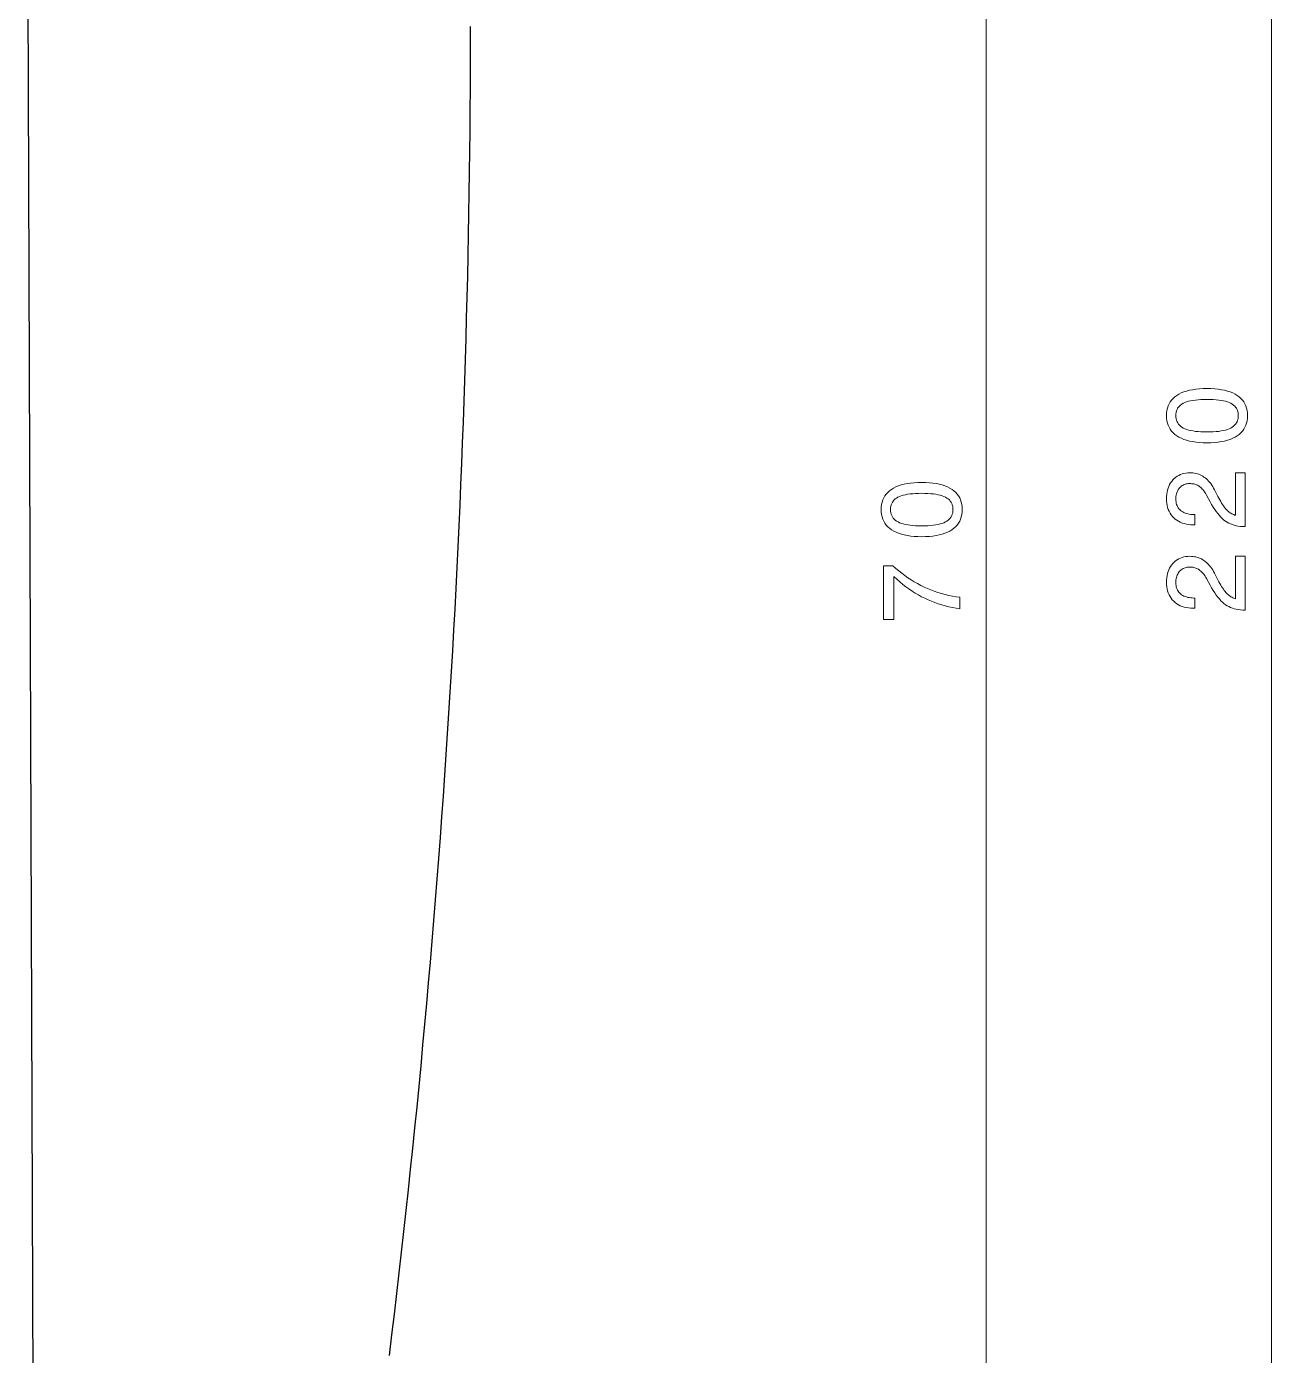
# Model space of a CAD drawing. Extents: x 0 to 297, y 0 to 543.
# Drawn here: x 170.8 to 218.5, y 212 to 262.9 of the extents above; entities that cross this region are included whole.
import ezdxf

# ---------------------------------------------------------------- set-up
doc = ezdxf.new("R2010")
doc.units = 0

msp = doc.modelspace()

# ---------------------------------------------------------------- linework, layer by layer
at = {"color": 7, "lineweight": 13}
for p, q in [((218.505, 137.787), (218.505, 351.878)), ((207.58, 210.787), (207.58, 274.878))]:
    msp.add_line(p, q, dxfattribs=at)
at = {"color": 7, "lineweight": 30}
msp.add_line((170.838, 277.832), (171.088, 207.832), dxfattribs=at)
at = {"color": 7, "lineweight": 13}
for points in [[(216.042, 246.989), (215.893, 246.991), (215.752, 246.999), (215.618, 247.013), (215.491, 247.031), (215.372, 247.055), (215.259, 247.084), (215.154, 247.119), (215.057, 247.159), (214.966, 247.204), (214.883, 247.254), (214.808, 247.31), (214.74, 247.37), (214.681, 247.436), (214.629, 247.506), (214.585, 247.581), (214.549, 247.66), (214.522, 247.745), (214.502, 247.835), (214.49, 247.929), (214.486, 248.028), (214.49, 248.128), (214.502, 248.223), (214.521, 248.313), (214.549, 248.398), (214.584, 248.478), (214.628, 248.553), (214.679, 248.623), (214.738, 248.688), (214.805, 248.748), (214.88, 248.803), (214.963, 248.853), (215.053, 248.897), (215.15, 248.937), (215.255, 248.971), (215.368, 249), (215.488, 249.023), (215.615, 249.042), (215.75, 249.055), (215.892, 249.063), (216.042, 249.065), (216.191, 249.063), (216.333, 249.055), (216.467, 249.042), (216.594, 249.023), (216.714, 249), (216.826, 248.971), (216.93, 248.937), (217.027, 248.897), (217.117, 248.853), (217.199, 248.803), (217.274, 248.748), (217.34, 248.688), (217.399, 248.623), (217.45, 248.553), (217.493, 248.478), (217.529, 248.398), (217.556, 248.313), (217.576, 248.223), (217.587, 248.128), (217.591, 248.028), (217.587, 247.929), (217.575, 247.835), (217.556, 247.745), (217.528, 247.66), (217.493, 247.581), (217.449, 247.506), (217.398, 247.436), (217.339, 247.37), (217.272, 247.31), (217.197, 247.254), (217.115, 247.204), (217.025, 247.159), (216.927, 247.119), (216.823, 247.084), (216.711, 247.055), (216.592, 247.031), (216.465, 247.013), (216.331, 246.999), (216.19, 246.991)], [(216.042, 247.402), (216.162, 247.403), (216.276, 247.408), (216.384, 247.416), (216.484, 247.426), (216.579, 247.44), (216.666, 247.457), (216.747, 247.476), (216.821, 247.499), (216.888, 247.525), (216.949, 247.554), (217.004, 247.586), (217.053, 247.621), (217.096, 247.66), (217.133, 247.702), (217.165, 247.748), (217.191, 247.797), (217.211, 247.85), (217.226, 247.906), (217.234, 247.965), (217.237, 248.028), (217.234, 248.091), (217.226, 248.151), (217.211, 248.207), (217.192, 248.26), (217.166, 248.309), (217.135, 248.354), (217.098, 248.396), (217.055, 248.435), (217.007, 248.47), (216.952, 248.501), (216.892, 248.53), (216.825, 248.555), (216.751, 248.577), (216.67, 248.596), (216.582, 248.613), (216.488, 248.626), (216.387, 248.637), (216.279, 248.644), (216.164, 248.648), (216.042, 248.65), (215.919, 248.648), (215.804, 248.644), (215.696, 248.637), (215.594, 248.626), (215.499, 248.613), (215.412, 248.596), (215.331, 248.577), (215.256, 248.555), (215.189, 248.53), (215.129, 248.501), (215.075, 248.47), (215.026, 248.435), (214.984, 248.396), (214.947, 248.354), (214.915, 248.309), (214.89, 248.26), (214.87, 248.207), (214.856, 248.151), (214.847, 248.091), (214.844, 248.028), (214.847, 247.965), (214.856, 247.906), (214.87, 247.85), (214.89, 247.797), (214.916, 247.748), (214.948, 247.702), (214.985, 247.66), (215.028, 247.621), (215.077, 247.586), (215.132, 247.554), (215.193, 247.525), (215.26, 247.499), (215.335, 247.476), (215.416, 247.457), (215.503, 247.44), (215.598, 247.426), (215.699, 247.416), (215.806, 247.408), (215.921, 247.403)], [(205.117, 243.39), (204.968, 243.393), (204.827, 243.401), (204.693, 243.414), (204.566, 243.433), (204.447, 243.457), (204.334, 243.486), (204.229, 243.52), (204.132, 243.56), (204.041, 243.605), (203.958, 243.656), (203.883, 243.711), (203.815, 243.772), (203.756, 243.837), (203.704, 243.907), (203.66, 243.982), (203.624, 244.062), (203.597, 244.147), (203.577, 244.236), (203.565, 244.33), (203.561, 244.43), (203.565, 244.53), (203.577, 244.625), (203.596, 244.714), (203.624, 244.799), (203.659, 244.879), (203.703, 244.954), (203.754, 245.024), (203.813, 245.089), (203.88, 245.149), (203.955, 245.204), (204.038, 245.254), (204.128, 245.299), (204.225, 245.338), (204.33, 245.372), (204.443, 245.401), (204.563, 245.425), (204.69, 245.443), (204.825, 245.456), (204.967, 245.464), (205.117, 245.467), (205.266, 245.464), (205.408, 245.456), (205.542, 245.443), (205.669, 245.425), (205.789, 245.401), (205.901, 245.372), (206.005, 245.338), (206.102, 245.299), (206.192, 245.254), (206.274, 245.204), (206.349, 245.149), (206.415, 245.089), (206.474, 245.024), (206.525, 244.954), (206.568, 244.879), (206.604, 244.799), (206.631, 244.714), (206.651, 244.625), (206.662, 244.53), (206.666, 244.43), (206.662, 244.33), (206.65, 244.236), (206.631, 244.147), (206.603, 244.062), (206.568, 243.982), (206.524, 243.907), (206.473, 243.837), (206.414, 243.772), (206.347, 243.711), (206.272, 243.656), (206.19, 243.605), (206.1, 243.56), (206.002, 243.52), (205.898, 243.486), (205.786, 243.457), (205.667, 243.433), (205.54, 243.414), (205.406, 243.401), (205.265, 243.393)], [(217.505, 243.778), (217.492, 243.778), (217.405, 243.78), (217.32, 243.786), (217.238, 243.796), (217.16, 243.811), (217.084, 243.829), (217.011, 243.852), (216.941, 243.879), (216.874, 243.91), (216.81, 243.945), (216.749, 243.984), (216.689, 244.029), (216.63, 244.08), (216.57, 244.138), (216.511, 244.203), (216.452, 244.274), (216.393, 244.352), (216.334, 244.437), (216.275, 244.528), (216.216, 244.626), (216.158, 244.731), (216.019, 244.986), (215.993, 245.031), (215.968, 245.073), (215.941, 245.113), (215.914, 245.15), (215.886, 245.185), (215.858, 245.217), (215.829, 245.247), (215.8, 245.274), (215.77, 245.299), (215.739, 245.321), (215.708, 245.341), (215.675, 245.359), (215.641, 245.375), (215.607, 245.389), (215.571, 245.4), (215.534, 245.41), (215.496, 245.417), (215.457, 245.422), (215.417, 245.425), (215.376, 245.426), (215.329, 245.425), (215.284, 245.42), (215.241, 245.412), (215.2, 245.4), (215.16, 245.386), (215.123, 245.368), (215.087, 245.346), (215.053, 245.322), (215.021, 245.294), (214.991, 245.263), (214.963, 245.229), (214.938, 245.193), (214.916, 245.155), (214.897, 245.115), (214.881, 245.072), (214.868, 245.027), (214.857, 244.98), (214.85, 244.931), (214.846, 244.879), (214.844, 244.826), (214.846, 244.772), (214.852, 244.721), (214.861, 244.673), (214.874, 244.626), (214.891, 244.582), (214.911, 244.541), (214.935, 244.501), (214.963, 244.464), (214.995, 244.429), (215.03, 244.397), (215.068, 244.367), (215.11, 244.34), (215.154, 244.317), (215.2, 244.296), (215.25, 244.279), (215.302, 244.265), (215.358, 244.254), (215.416, 244.246), (215.476, 244.241), (215.54, 244.24), (215.576, 244.24), (215.576, 243.847), (215.515, 243.847), (215.422, 243.85), (215.333, 243.858), (215.248, 243.872), (215.167, 243.891), (215.09, 243.915), (215.016, 243.945), (214.947, 243.98), (214.882, 244.02), (214.82, 244.066), (214.763, 244.117), (214.71, 244.173), (214.663, 244.233), (214.622, 244.296), (214.586, 244.364), (214.555, 244.435), (214.53, 244.51), (214.511, 244.589), (214.497, 244.672), (214.489, 244.758), (214.486, 244.849), (214.488, 244.936), (214.496, 245.019), (214.508, 245.099), (214.525, 245.176), (214.548, 245.249), (214.575, 245.319), (214.607, 245.385), (214.644, 245.449), (214.686, 245.508), (214.732, 245.565), (214.783, 245.616), (214.837, 245.663), (214.894, 245.704), (214.954, 245.739), (215.018, 245.769), (215.084, 245.794), (215.153, 245.813), (215.226, 245.827), (215.301, 245.835), (215.38, 245.838), (215.441, 245.836), (215.501, 245.831), (215.559, 245.823), (215.615, 245.812), (215.67, 245.798), (215.724, 245.78), (215.776, 245.759), (215.826, 245.735), (215.875, 245.708), (215.923, 245.677), (215.969, 245.644), (216.013, 245.607), (216.057, 245.566), (216.099, 245.522), (216.14, 245.475), (216.18, 245.424), (216.218, 245.37), (216.256, 245.313), (216.292, 245.252), (216.326, 245.188), (216.455, 244.935), (216.492, 244.865), (216.529, 244.799), (216.564, 244.737), (216.599, 244.679), (216.634, 244.626), (216.667, 244.576), (216.7, 244.53), (216.732, 244.489), (216.764, 244.451), (216.794, 244.418), (216.825, 244.387), (216.856, 244.359), (216.889, 244.333), (216.922, 244.309), (216.955, 244.287), (216.989, 244.268), (217.024, 244.25), (217.06, 244.235), (217.097, 244.221), (217.134, 244.21), (217.134, 245.838), (217.505, 245.838)], [(205.117, 243.803), (205.237, 243.805), (205.351, 243.81), (205.459, 243.817), (205.559, 243.828), (205.654, 243.841), (205.741, 243.858), (205.822, 243.878), (205.896, 243.901), (205.963, 243.926), (206.024, 243.955), (206.079, 243.987), (206.128, 244.023), (206.171, 244.062), (206.208, 244.104), (206.24, 244.15), (206.266, 244.199), (206.286, 244.251), (206.301, 244.307), (206.309, 244.367), (206.312, 244.43), (206.309, 244.493), (206.301, 244.552), (206.286, 244.609), (206.267, 244.661), (206.241, 244.71), (206.21, 244.756), (206.173, 244.798), (206.13, 244.836), (206.082, 244.871), (206.027, 244.903), (205.967, 244.931), (205.9, 244.956), (205.826, 244.979), (205.745, 244.998), (205.657, 245.014), (205.563, 245.028), (205.462, 245.038), (205.354, 245.046), (205.239, 245.05), (205.117, 245.052), (204.995, 245.05), (204.879, 245.046), (204.771, 245.038), (204.669, 245.028), (204.574, 245.014), (204.487, 244.998), (204.406, 244.979), (204.331, 244.956), (204.264, 244.931), (204.204, 244.903), (204.15, 244.871), (204.101, 244.836), (204.059, 244.798), (204.022, 244.756), (203.99, 244.71), (203.965, 244.661), (203.945, 244.609), (203.931, 244.552), (203.922, 244.493), (203.919, 244.43), (203.922, 244.367), (203.931, 244.307), (203.945, 244.251), (203.965, 244.199), (203.991, 244.15), (204.023, 244.104), (204.06, 244.062), (204.103, 244.023), (204.152, 243.987), (204.207, 243.955), (204.268, 243.926), (204.335, 243.901), (204.41, 243.878), (204.491, 243.858), (204.578, 243.841), (204.673, 243.828), (204.774, 243.817), (204.881, 243.81), (204.996, 243.805)], [(217.505, 240.58), (217.492, 240.58), (217.405, 240.582), (217.32, 240.588), (217.238, 240.598), (217.16, 240.613), (217.084, 240.631), (217.011, 240.654), (216.941, 240.681), (216.874, 240.712), (216.81, 240.747), (216.749, 240.786), (216.689, 240.831), (216.63, 240.882), (216.57, 240.94), (216.511, 241.005), (216.452, 241.076), (216.393, 241.154), (216.334, 241.239), (216.275, 241.33), (216.216, 241.428), (216.158, 241.533), (216.019, 241.788), (215.993, 241.832), (215.968, 241.875), (215.941, 241.914), (215.914, 241.952), (215.886, 241.986), (215.858, 242.019), (215.829, 242.048), (215.8, 242.076), (215.77, 242.101), (215.739, 242.123), (215.708, 242.143), (215.675, 242.161), (215.641, 242.177), (215.607, 242.19), (215.571, 242.202), (215.534, 242.211), (215.496, 242.219), (215.457, 242.224), (215.417, 242.227), (215.376, 242.228), (215.329, 242.227), (215.284, 242.222), (215.241, 242.214), (215.2, 242.202), (215.16, 242.187), (215.123, 242.169), (215.087, 242.148), (215.053, 242.124), (215.021, 242.096), (214.991, 242.065), (214.963, 242.031), (214.938, 241.995), (214.916, 241.957), (214.897, 241.917), (214.881, 241.874), (214.868, 241.829), (214.857, 241.782), (214.85, 241.733), (214.846, 241.681), (214.844, 241.627), (214.846, 241.574), (214.852, 241.523), (214.861, 241.475), (214.874, 241.428), (214.891, 241.384), (214.911, 241.342), (214.935, 241.303), (214.963, 241.266), (214.995, 241.231), (215.03, 241.198), (215.068, 241.169), (215.11, 241.142), (215.154, 241.118), (215.2, 241.098), (215.25, 241.081), (215.302, 241.067), (215.358, 241.056), (215.416, 241.048), (215.476, 241.043), (215.54, 241.041), (215.576, 241.041), (215.576, 240.649), (215.515, 240.649), (215.422, 240.652), (215.333, 240.66), (215.248, 240.674), (215.167, 240.692), (215.09, 240.717), (215.016, 240.746), (214.947, 240.781), (214.882, 240.822), (214.82, 240.868), (214.763, 240.919), (214.71, 240.975), (214.663, 241.035), (214.622, 241.098), (214.586, 241.166), (214.555, 241.237), (214.53, 241.312), (214.511, 241.391), (214.497, 241.474), (214.489, 241.56), (214.486, 241.651), (214.488, 241.738), (214.496, 241.821), (214.508, 241.901), (214.525, 241.978), (214.548, 242.051), (214.575, 242.121), (214.607, 242.187), (214.644, 242.25), (214.686, 242.31), (214.732, 242.366), (214.783, 242.418), (214.837, 242.465), (214.894, 242.506), (214.954, 242.541), (215.018, 242.571), (215.084, 242.596), (215.153, 242.615), (215.226, 242.628), (215.301, 242.637), (215.38, 242.639), (215.441, 242.638), (215.501, 242.633), (215.559, 242.625), (215.615, 242.614), (215.67, 242.599), (215.724, 242.582), (215.776, 242.561), (215.826, 242.537), (215.875, 242.51), (215.923, 242.479), (215.969, 242.445), (216.013, 242.408), (216.057, 242.368), (216.099, 242.324), (216.14, 242.277), (216.18, 242.226), (216.218, 242.172), (216.256, 242.115), (216.292, 242.054), (216.326, 241.99), (216.455, 241.737), (216.492, 241.667), (216.529, 241.601), (216.564, 241.539), (216.599, 241.481), (216.634, 241.427), (216.667, 241.378), (216.7, 241.332), (216.732, 241.29), (216.764, 241.253), (216.794, 241.22), (216.825, 241.189), (216.856, 241.161), (216.889, 241.135), (216.922, 241.111), (216.955, 241.089), (216.989, 241.069), (217.024, 241.052), (217.06, 241.036), (217.097, 241.023), (217.134, 241.012), (217.134, 242.639), (217.505, 242.639)], [(206.58, 240.633), (206.436, 240.654), (206.295, 240.68), (206.155, 240.709), (206.017, 240.743), (205.882, 240.781), (205.748, 240.822), (205.617, 240.868), (205.487, 240.918), (205.359, 240.972), (205.234, 241.03), (205.11, 241.092), (204.987, 241.159), (204.865, 241.231), (204.744, 241.307), (204.624, 241.388), (204.506, 241.474), (204.388, 241.564), (204.271, 241.658), (204.156, 241.758), (204.042, 241.862), (204.042, 240.222), (203.647, 240.222), (203.647, 242.277), (204.006, 242.277), (204.118, 242.177), (204.232, 242.081), (204.347, 241.989), (204.464, 241.901), (204.583, 241.818), (204.704, 241.738), (204.826, 241.663), (204.95, 241.592), (205.076, 241.526), (205.203, 241.463), (205.332, 241.405), (205.463, 241.351), (205.596, 241.301), (205.731, 241.256), (205.868, 241.214), (206.006, 241.177), (206.147, 241.144), (206.289, 241.115), (206.434, 241.09), (206.58, 241.069)]]:
    msp.add_lwpolyline(points, close=True, dxfattribs=at)
at = {"color": 7, "lineweight": 30}
msp.add_arc((-231.162, 262.935), 419, 353.02135, 359.99958, dxfattribs=at)

doc.saveas('drawing.dxf')
